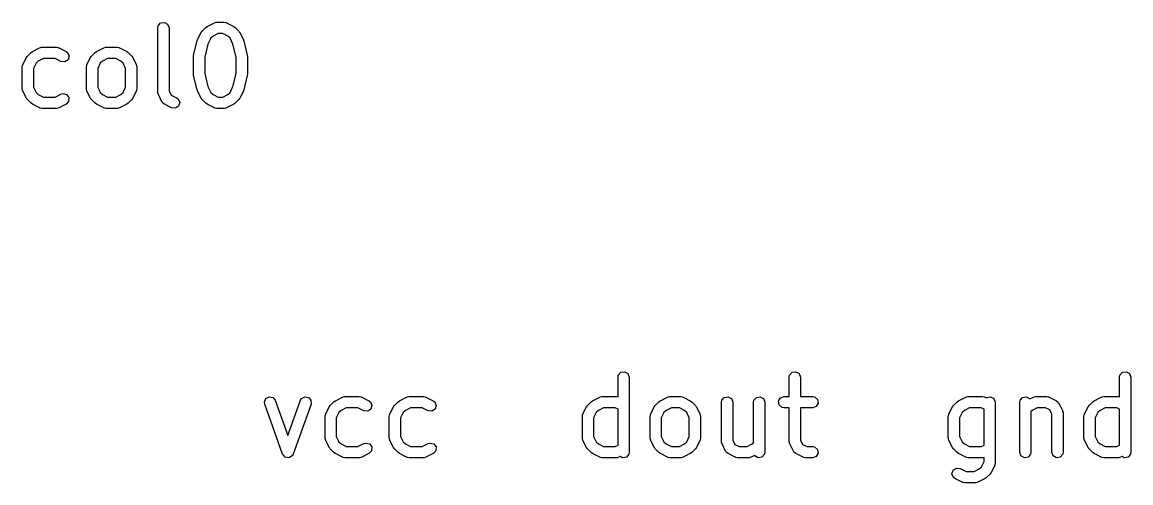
# Model space of a CAD drawing. Extents: x 128.5 to 208.6, y -109.7 to -29.3.
# Drawn here: x 128.5 to 143.29, y -109.69 to -103.55 of the extents above; entities that cross this region are included whole.
import ezdxf

# ---------------------------------------------------------------- set-up
doc = ezdxf.new("R2010")
doc.units = 0
doc.layers.add('BLACK', color=7, linetype='CONTINUOUS')

msp = doc.modelspace()

# ---------------------------------------------------------------- linework, layer by layer
at = {"layer": 'BLACK', "linetype": 'CONTINUOUS'}
for p, q in [((130.31, -103.597), (130.343, -103.557)), ((130.343, -103.557), (130.394, -103.549)), ((130.394, -103.549), (130.438, -103.574)), ((130.438, -103.574), (130.456, -103.622)), ((130.966, -103.603), (131.062, -103.555)), ((131.062, -103.555), (131.087, -103.548)), ((131.087, -103.548), (131.091, -103.549)), ((131.091, -103.549), (131.095, -103.547)), ((131.095, -103.547), (131.19, -103.547)), ((131.19, -103.547), (131.216, -103.552)), ((131.216, -103.552), (131.22, -103.555)), ((131.22, -103.555), (131.224, -103.555)), ((131.224, -103.555), (131.319, -103.603)), ((130.306, -103.622), (130.31, -103.597)), ((130.306, -104.48), (130.306, -103.622)), ((130.456, -103.622), (130.456, -104.462)), ((130.838, -103.779), (130.885, -103.684)), ((130.885, -103.684), (130.899, -103.666)), ((130.899, -103.665), (130.947, -103.617)), ((130.899, -103.666), (130.899, -103.665)), ((130.947, -103.617), (130.965, -103.604)), ((130.965, -103.604), (130.966, -103.603)), ((131.044, -103.732), (131.014, -103.762)), ((131.113, -103.697), (131.044, -103.732)), ((131.173, -103.697), (131.113, -103.697)), ((131.241, -103.732), (131.173, -103.697)), ((131.272, -103.762), (131.241, -103.732)), ((131.319, -103.603), (131.337, -103.616)), ((131.337, -103.616), (131.339, -103.617)), ((131.339, -103.617), (131.386, -103.665)), ((131.386, -103.665), (131.399, -103.683)), ((131.399, -103.683), (131.4, -103.684)), ((131.4, -103.684), (131.448, -103.779)), ((128.728, -103.889), (128.753, -103.881)), ((128.753, -103.881), (128.758, -103.882)), ((128.758, -103.882), (128.762, -103.881)), ((128.762, -103.881), (128.952, -103.881)), ((128.952, -103.881), (128.978, -103.885)), ((129.586, -103.889), (129.61, -103.881)), ((129.61, -103.881), (129.615, -103.882)), ((129.615, -103.882), (129.619, -103.881)), ((129.619, -103.881), (129.762, -103.881)), ((129.762, -103.881), (129.788, -103.885)), ((130.784, -103.985), (130.832, -103.795)), ((130.832, -103.795), (130.837, -103.783)), ((130.837, -103.783), (130.838, -103.779)), ((130.976, -103.839), (130.932, -104.013)), ((131.014, -103.762), (130.976, -103.839)), ((131.31, -103.839), (131.272, -103.762)), ((131.354, -104.013), (131.31, -103.839)), ((131.448, -103.779), (131.452, -103.792)), ((131.452, -103.792), (131.454, -103.795)), ((131.454, -103.795), (131.501, -103.985)), ((128.504, -104.113), (128.552, -104.017)), ((128.552, -104.017), (128.565, -103.999)), ((128.565, -103.999), (128.566, -103.998)), ((128.566, -103.998), (128.614, -103.95)), ((128.614, -103.95), (128.632, -103.937)), ((128.632, -103.937), (128.633, -103.936)), ((128.633, -103.936), (128.728, -103.889)), ((128.978, -103.885), (128.981, -103.888)), ((128.981, -103.888), (128.986, -103.889)), ((128.986, -103.889), (129.081, -103.936)), ((129.081, -103.936), (129.102, -103.952)), ((129.102, -103.952), (129.122, -103.999)), ((129.122, -103.999), (129.108, -104.048)), ((129.361, -104.113), (129.409, -104.017)), ((129.409, -104.017), (129.422, -103.999)), ((129.422, -103.999), (129.423, -103.998)), ((129.423, -103.998), (129.471, -103.95)), ((129.471, -103.95), (129.489, -103.937)), ((129.489, -103.937), (129.49, -103.936)), ((129.49, -103.936), (129.586, -103.889)), ((129.788, -103.885), (129.791, -103.888)), ((129.791, -103.888), (129.795, -103.889)), ((129.795, -103.889), (129.891, -103.936)), ((129.891, -103.936), (129.909, -103.95)), ((129.909, -103.95), (129.91, -103.95)), ((129.91, -103.95), (129.958, -103.998)), ((129.958, -103.998), (129.971, -104.016)), ((129.971, -104.016), (129.972, -104.017)), ((129.972, -104.017), (130.019, -104.113)), ((130.782, -104.003), (130.785, -103.989)), ((130.782, -104.241), (130.782, -104.003)), ((130.785, -103.989), (130.784, -103.985)), ((130.932, -104.013), (130.932, -104.232)), ((131.354, -104.232), (131.354, -104.013)), ((131.501, -103.985), (131.502, -104)), ((131.502, -104), (131.504, -104.003)), ((131.504, -104.003), (131.504, -104.241)), ((128.496, -104.146), (128.501, -104.121)), ((128.496, -104.432), (128.496, -104.146)), ((128.501, -104.121), (128.504, -104.117)), ((128.504, -104.117), (128.504, -104.113)), ((128.681, -104.095), (128.646, -104.164)), ((128.646, -104.164), (128.646, -104.414)), ((128.711, -104.065), (128.681, -104.095)), ((128.78, -104.031), (128.711, -104.065)), ((128.935, -104.031), (128.78, -104.031)), ((129.014, -104.07), (128.935, -104.031)), ((129.065, -104.076), (129.014, -104.07)), ((129.108, -104.048), (129.065, -104.076)), ((129.354, -104.146), (129.358, -104.121)), ((129.354, -104.432), (129.354, -104.146)), ((129.358, -104.121), (129.361, -104.117)), ((129.361, -104.117), (129.361, -104.113)), ((129.538, -104.095), (129.504, -104.164)), ((129.504, -104.164), (129.504, -104.414)), ((129.568, -104.065), (129.538, -104.095)), ((129.637, -104.031), (129.568, -104.065)), ((129.744, -104.031), (129.637, -104.031)), ((129.813, -104.065), (129.744, -104.031)), ((129.843, -104.095), (129.813, -104.065)), ((129.877, -104.164), (129.843, -104.095)), ((129.877, -104.414), (129.877, -104.164)), ((130.019, -104.113), (130.027, -104.138)), ((130.027, -104.138), (130.026, -104.142)), ((130.026, -104.142), (130.027, -104.146)), ((130.027, -104.146), (130.027, -104.432)), ((130.783, -104.245), (130.782, -104.241)), ((130.784, -104.26), (130.783, -104.245)), ((130.832, -104.45), (130.784, -104.26)), ((130.932, -104.232), (130.976, -104.406)), ((131.31, -104.406), (131.354, -104.232)), ((131.501, -104.26), (131.454, -104.45)), ((131.504, -104.241), (131.501, -104.256)), ((131.501, -104.256), (131.501, -104.26)), ((128.498, -104.436), (128.496, -104.432)), ((128.497, -104.44), (128.498, -104.436)), ((128.504, -104.465), (128.497, -104.44)), ((128.552, -104.561), (128.504, -104.465)), ((128.646, -104.414), (128.681, -104.483)), ((129.355, -104.436), (129.354, -104.432)), ((129.354, -104.44), (129.355, -104.436)), ((129.361, -104.465), (129.354, -104.44)), ((129.409, -104.561), (129.361, -104.465)), ((129.504, -104.414), (129.538, -104.483)), ((129.843, -104.483), (129.877, -104.414)), ((130.019, -104.465), (129.972, -104.561)), ((130.02, -104.461), (130.019, -104.465)), ((130.023, -104.458), (130.02, -104.461)), ((130.027, -104.432), (130.023, -104.458)), ((130.456, -104.462), (130.484, -104.519)), ((130.834, -104.453), (130.832, -104.45)), ((130.838, -104.465), (130.834, -104.453)), ((130.885, -104.561), (130.838, -104.465)), ((130.976, -104.406), (131.014, -104.483)), ((131.272, -104.483), (131.31, -104.406)), ((131.448, -104.465), (131.4, -104.561)), ((131.454, -104.45), (131.448, -104.462)), ((131.448, -104.462), (131.448, -104.465)), ((128.553, -104.562), (128.552, -104.561)), ((128.566, -104.58), (128.553, -104.562)), ((128.614, -104.628), (128.566, -104.58)), ((128.681, -104.483), (128.711, -104.513)), ((128.711, -104.513), (128.78, -104.547)), ((128.78, -104.547), (128.935, -104.547)), ((128.935, -104.547), (129.014, -104.508)), ((129.014, -104.508), (129.039, -104.5)), ((129.039, -104.5), (129.089, -104.512)), ((129.116, -104.605), (129.081, -104.642)), ((129.089, -104.512), (129.12, -104.553)), ((129.12, -104.553), (129.116, -104.605)), ((129.41, -104.562), (129.409, -104.561)), ((129.423, -104.58), (129.41, -104.562)), ((129.471, -104.628), (129.423, -104.58)), ((129.538, -104.483), (129.568, -104.513)), ((129.568, -104.513), (129.637, -104.547)), ((129.637, -104.547), (129.744, -104.547)), ((129.744, -104.547), (129.813, -104.513)), ((129.813, -104.513), (129.843, -104.483)), ((129.958, -104.58), (129.91, -104.628)), ((129.972, -104.561), (129.958, -104.579)), ((129.958, -104.579), (129.958, -104.58)), ((130.307, -104.484), (130.306, -104.48)), ((130.306, -104.488), (130.307, -104.484)), ((130.314, -104.513), (130.306, -104.488)), ((130.361, -104.608), (130.314, -104.513)), ((130.37, -104.616), (130.361, -104.608)), ((130.374, -104.626), (130.37, -104.616)), ((130.484, -104.519), (130.557, -104.555)), ((130.557, -104.555), (130.578, -104.571)), ((130.578, -104.571), (130.599, -104.618)), ((130.599, -104.618), (130.584, -104.667)), ((130.886, -104.562), (130.885, -104.561)), ((130.899, -104.58), (130.886, -104.562)), ((130.947, -104.628), (130.899, -104.58)), ((131.014, -104.483), (131.044, -104.513)), ((131.044, -104.513), (131.113, -104.547)), ((131.113, -104.547), (131.173, -104.547)), ((131.173, -104.547), (131.241, -104.513)), ((131.241, -104.513), (131.272, -104.483)), ((131.386, -104.58), (131.339, -104.628)), ((131.387, -104.579), (131.386, -104.58)), ((131.4, -104.561), (131.387, -104.579)), ((128.615, -104.628), (128.614, -104.628)), ((128.633, -104.642), (128.615, -104.628)), ((128.728, -104.689), (128.633, -104.642)), ((128.733, -104.69), (128.728, -104.689)), ((128.736, -104.693), (128.733, -104.69)), ((128.762, -104.697), (128.736, -104.693)), ((128.952, -104.697), (128.762, -104.697)), ((128.957, -104.696), (128.952, -104.697)), ((128.961, -104.697), (128.957, -104.696)), ((128.986, -104.689), (128.961, -104.697)), ((129.081, -104.642), (128.986, -104.689)), ((129.472, -104.628), (129.471, -104.628)), ((129.49, -104.642), (129.472, -104.628)), ((129.586, -104.689), (129.49, -104.642)), ((129.59, -104.69), (129.586, -104.689)), ((129.593, -104.693), (129.59, -104.69)), ((129.619, -104.697), (129.593, -104.693)), ((129.762, -104.697), (129.619, -104.697)), ((129.766, -104.696), (129.762, -104.697)), ((129.77, -104.697), (129.766, -104.696)), ((129.795, -104.689), (129.77, -104.697)), ((129.891, -104.642), (129.795, -104.689)), ((129.892, -104.641), (129.891, -104.642)), ((129.91, -104.628), (129.892, -104.641)), ((130.395, -104.642), (130.374, -104.626)), ((130.49, -104.689), (130.395, -104.642)), ((130.541, -104.695), (130.49, -104.689)), ((130.584, -104.667), (130.541, -104.695)), ((130.948, -104.628), (130.947, -104.628)), ((130.966, -104.642), (130.948, -104.628)), ((131.062, -104.689), (130.966, -104.642)), ((131.066, -104.69), (131.062, -104.689)), ((131.07, -104.693), (131.066, -104.69)), ((131.095, -104.697), (131.07, -104.693)), ((131.19, -104.697), (131.095, -104.697)), ((131.195, -104.696), (131.19, -104.697)), ((131.199, -104.697), (131.195, -104.696)), ((131.224, -104.689), (131.199, -104.697)), ((131.319, -104.642), (131.224, -104.689)), ((131.32, -104.641), (131.319, -104.642)), ((131.339, -104.628), (131.32, -104.641)), ((136.449, -108.282), (136.453, -108.257)), ((136.449, -108.544), (136.449, -108.282)), ((136.453, -108.257), (136.486, -108.217)), ((136.486, -108.217), (136.537, -108.209)), ((136.537, -108.209), (136.581, -108.234)), ((136.581, -108.234), (136.599, -108.282)), ((136.599, -108.282), (136.599, -109.282)), ((138.735, -108.282), (138.739, -108.257)), ((138.735, -108.541), (138.735, -108.282)), ((138.739, -108.257), (138.772, -108.217)), ((138.772, -108.217), (138.823, -108.209)), ((138.823, -108.209), (138.867, -108.234)), ((138.867, -108.234), (138.885, -108.282)), ((138.885, -108.282), (138.885, -108.541)), ((143.144, -108.282), (143.149, -108.257)), ((143.144, -108.544), (143.144, -108.282)), ((143.149, -108.257), (143.182, -108.217)), ((143.182, -108.217), (143.232, -108.209)), ((143.232, -108.209), (143.276, -108.234)), ((143.276, -108.234), (143.294, -108.282)), ((143.294, -108.282), (143.294, -109.282)), ((131.73, -108.615), (131.748, -108.567)), ((131.734, -108.641), (131.73, -108.615)), ((131.748, -108.567), (131.792, -108.542)), ((131.792, -108.542), (131.843, -108.551)), ((131.843, -108.551), (131.875, -108.59)), ((131.875, -108.59), (132.043, -109.059)), ((132.043, -109.059), (132.21, -108.59)), ((132.21, -108.59), (132.223, -108.568)), ((132.223, -108.568), (132.267, -108.542)), ((132.267, -108.542), (132.318, -108.551)), ((132.318, -108.551), (132.351, -108.59)), ((132.351, -108.59), (132.352, -108.641)), ((132.609, -108.658), (132.656, -108.61)), ((132.656, -108.61), (132.675, -108.597)), ((132.675, -108.597), (132.676, -108.596)), ((132.676, -108.596), (132.771, -108.549)), ((132.771, -108.549), (132.796, -108.541)), ((132.796, -108.541), (132.801, -108.542)), ((132.801, -108.542), (132.805, -108.541)), ((132.805, -108.541), (132.995, -108.541)), ((132.995, -108.541), (133.021, -108.545)), ((133.021, -108.545), (133.024, -108.548)), ((133.024, -108.548), (133.029, -108.549)), ((133.029, -108.549), (133.124, -108.596)), ((133.124, -108.596), (133.145, -108.612)), ((133.145, -108.612), (133.165, -108.659)), ((133.466, -108.658), (133.514, -108.61)), ((133.514, -108.61), (133.532, -108.597)), ((133.532, -108.597), (133.533, -108.596)), ((133.533, -108.596), (133.628, -108.549)), ((133.628, -108.549), (133.653, -108.541)), ((133.653, -108.541), (133.658, -108.542)), ((133.658, -108.542), (133.662, -108.541)), ((133.662, -108.541), (133.852, -108.541)), ((133.852, -108.541), (133.878, -108.545)), ((133.878, -108.545), (133.881, -108.548)), ((133.881, -108.548), (133.886, -108.549)), ((133.886, -108.549), (133.981, -108.596)), ((133.981, -108.596), (134.002, -108.612)), ((134.002, -108.612), (134.022, -108.659)), ((136.042, -108.658), (136.09, -108.61)), ((136.09, -108.61), (136.108, -108.597)), ((136.108, -108.597), (136.109, -108.596)), ((136.109, -108.596), (136.205, -108.549)), ((136.205, -108.549), (136.23, -108.541)), ((136.23, -108.541), (136.234, -108.542)), ((136.234, -108.542), (136.238, -108.541)), ((136.238, -108.541), (136.429, -108.541)), ((136.429, -108.541), (136.449, -108.544)), ((136.947, -108.658), (136.995, -108.61)), ((136.995, -108.61), (137.013, -108.597)), ((137.013, -108.597), (137.014, -108.596)), ((137.014, -108.596), (137.109, -108.549)), ((137.109, -108.549), (137.134, -108.541)), ((137.134, -108.541), (137.139, -108.542)), ((137.139, -108.542), (137.143, -108.541)), ((137.143, -108.541), (137.286, -108.541)), ((137.286, -108.541), (137.311, -108.545)), ((137.311, -108.545), (137.315, -108.548)), ((137.315, -108.548), (137.319, -108.549)), ((137.319, -108.549), (137.414, -108.596)), ((137.414, -108.596), (137.433, -108.61)), ((137.433, -108.61), (137.434, -108.61)), ((137.434, -108.61), (137.482, -108.658)), ((137.83, -108.616), (137.834, -108.59)), ((137.83, -109.14), (137.83, -108.616)), ((137.834, -108.59), (137.867, -108.551)), ((137.867, -108.551), (137.918, -108.542)), ((137.918, -108.542), (137.962, -108.568)), ((137.962, -108.568), (137.98, -108.616)), ((137.98, -108.616), (137.98, -109.122)), ((138.258, -108.616), (138.263, -108.59)), ((138.258, -109.156), (138.258, -108.616)), ((138.263, -108.59), (138.296, -108.551)), ((138.296, -108.551), (138.346, -108.542)), ((138.346, -108.542), (138.391, -108.568)), ((138.391, -108.568), (138.408, -108.616)), ((138.408, -108.616), (138.408, -109.282)), ((138.593, -108.603), (138.618, -108.558)), ((138.602, -108.653), (138.593, -108.603)), ((138.618, -108.558), (138.667, -108.541)), ((138.667, -108.541), (138.735, -108.541)), ((138.885, -108.541), (139.048, -108.541)), ((139.048, -108.541), (139.073, -108.545)), ((139.073, -108.545), (139.113, -108.578)), ((139.113, -108.578), (139.121, -108.629)), ((140.928, -108.658), (140.976, -108.61)), ((140.976, -108.61), (140.994, -108.597)), ((140.994, -108.597), (140.995, -108.596)), ((140.995, -108.596), (141.09, -108.549)), ((141.09, -108.549), (141.115, -108.541)), ((141.115, -108.541), (141.12, -108.542)), ((141.12, -108.542), (141.124, -108.541)), ((141.124, -108.541), (141.314, -108.541)), ((141.314, -108.541), (141.34, -108.545)), ((141.34, -108.545), (141.343, -108.548)), ((141.343, -108.548), (141.348, -108.549)), ((141.348, -108.549), (141.366, -108.558)), ((141.366, -108.558), (141.372, -108.551)), ((141.372, -108.551), (141.423, -108.542)), ((141.423, -108.542), (141.467, -108.568)), ((141.467, -108.568), (141.485, -108.616)), ((141.485, -108.616), (141.485, -109.425)), ((141.811, -108.616), (141.815, -108.59)), ((141.811, -109.282), (141.811, -108.616)), ((141.815, -108.59), (141.848, -108.551)), ((141.848, -108.551), (141.899, -108.542)), ((141.899, -108.542), (141.943, -108.568)), ((141.943, -108.568), (141.945, -108.573)), ((141.945, -108.573), (141.995, -108.549)), ((141.995, -108.549), (142.02, -108.541)), ((142.02, -108.541), (142.024, -108.542)), ((142.024, -108.542), (142.029, -108.541)), ((142.029, -108.541), (142.171, -108.541)), ((142.171, -108.541), (142.197, -108.545)), ((142.197, -108.545), (142.201, -108.548)), ((142.201, -108.548), (142.205, -108.549)), ((142.205, -108.549), (142.3, -108.596)), ((142.3, -108.596), (142.321, -108.612)), ((142.321, -108.612), (142.326, -108.622)), ((142.737, -108.658), (142.785, -108.61)), ((142.785, -108.61), (142.803, -108.597)), ((142.803, -108.597), (142.805, -108.596)), ((142.805, -108.596), (142.9, -108.549)), ((142.9, -108.549), (142.925, -108.541)), ((142.925, -108.541), (142.929, -108.542)), ((142.929, -108.542), (142.933, -108.541)), ((142.933, -108.541), (143.124, -108.541)), ((143.124, -108.541), (143.144, -108.544)), ((131.972, -109.308), (131.734, -108.641)), ((132.352, -108.641), (132.113, -109.308)), ((132.547, -108.773), (132.595, -108.677)), ((132.595, -108.677), (132.608, -108.659)), ((132.608, -108.659), (132.609, -108.658)), ((132.724, -108.755), (132.689, -108.824)), ((132.754, -108.725), (132.724, -108.755)), ((132.822, -108.691), (132.754, -108.725)), ((132.978, -108.691), (132.822, -108.691)), ((133.057, -108.73), (132.978, -108.691)), ((133.108, -108.736), (133.057, -108.73)), ((133.151, -108.708), (133.108, -108.736)), ((133.165, -108.659), (133.151, -108.708)), ((133.404, -108.773), (133.452, -108.677)), ((133.452, -108.677), (133.465, -108.659)), ((133.465, -108.659), (133.466, -108.658)), ((133.581, -108.755), (133.546, -108.824)), ((133.611, -108.725), (133.581, -108.755)), ((133.68, -108.691), (133.611, -108.725)), ((133.835, -108.691), (133.68, -108.691)), ((133.914, -108.73), (133.835, -108.691)), ((133.965, -108.736), (133.914, -108.73)), ((134.008, -108.708), (133.965, -108.736)), ((134.022, -108.659), (134.008, -108.708)), ((135.981, -108.773), (136.028, -108.677)), ((136.028, -108.677), (136.042, -108.659)), ((136.042, -108.659), (136.042, -108.658)), ((136.157, -108.755), (136.123, -108.824)), ((136.187, -108.725), (136.157, -108.755)), ((136.256, -108.691), (136.187, -108.725)), ((136.411, -108.691), (136.256, -108.691)), ((136.449, -108.71), (136.411, -108.691)), ((136.449, -109.188), (136.449, -108.71)), ((136.885, -108.773), (136.933, -108.677)), ((136.933, -108.677), (136.946, -108.659)), ((136.946, -108.659), (136.947, -108.658)), ((137.062, -108.755), (137.027, -108.824)), ((137.092, -108.725), (137.062, -108.755)), ((137.161, -108.691), (137.092, -108.725)), ((137.268, -108.691), (137.161, -108.691)), ((137.337, -108.725), (137.268, -108.691)), ((137.367, -108.755), (137.337, -108.725)), ((137.401, -108.824), (137.367, -108.755)), ((137.482, -108.658), (137.494, -108.676)), ((137.494, -108.676), (137.496, -108.677)), ((137.496, -108.677), (137.543, -108.773)), ((138.641, -108.686), (138.602, -108.653)), ((138.667, -108.691), (138.641, -108.686)), ((138.735, -108.691), (138.667, -108.691)), ((138.735, -109.14), (138.735, -108.691)), ((139.048, -108.691), (138.885, -108.691)), ((138.885, -108.691), (138.885, -109.122)), ((139.096, -108.673), (139.048, -108.691)), ((139.121, -108.629), (139.096, -108.673)), ((140.866, -108.773), (140.914, -108.677)), ((140.914, -108.677), (140.927, -108.659)), ((140.927, -108.659), (140.928, -108.658)), ((141.043, -108.755), (141.008, -108.824)), ((141.073, -108.725), (141.043, -108.755)), ((141.142, -108.691), (141.073, -108.725)), ((141.297, -108.691), (141.142, -108.691)), ((141.335, -108.71), (141.297, -108.691)), ((141.335, -109.188), (141.335, -108.71)), ((141.978, -108.725), (141.961, -108.742)), ((141.961, -108.742), (141.961, -109.282)), ((142.046, -108.691), (141.978, -108.725)), ((142.154, -108.691), (142.046, -108.691)), ((142.211, -108.719), (142.154, -108.691)), ((142.239, -108.776), (142.211, -108.719)), ((142.326, -108.622), (142.334, -108.63)), ((142.334, -108.63), (142.381, -108.725)), ((142.381, -108.725), (142.389, -108.75)), ((142.389, -108.75), (142.388, -108.754)), ((142.388, -108.754), (142.389, -108.759)), ((142.389, -108.759), (142.389, -109.282)), ((142.676, -108.773), (142.723, -108.677)), ((142.723, -108.677), (142.737, -108.659)), ((142.737, -108.659), (142.737, -108.658)), ((142.852, -108.755), (142.818, -108.824)), ((142.883, -108.725), (142.852, -108.755)), ((142.951, -108.691), (142.883, -108.725)), ((143.106, -108.691), (142.951, -108.691)), ((143.144, -108.71), (143.106, -108.691)), ((143.144, -109.188), (143.144, -108.71)), ((132.539, -108.806), (132.544, -108.781)), ((132.539, -109.092), (132.539, -108.806)), ((132.544, -108.781), (132.547, -108.777)), ((132.547, -108.777), (132.547, -108.773)), ((132.689, -108.824), (132.689, -109.074)), ((133.396, -108.806), (133.401, -108.781)), ((133.396, -109.092), (133.396, -108.806)), ((133.401, -108.781), (133.404, -108.777)), ((133.404, -108.777), (133.404, -108.773)), ((133.546, -108.824), (133.546, -109.074)), ((135.973, -108.806), (135.977, -108.781)), ((135.973, -109.092), (135.973, -108.806)), ((135.977, -108.781), (135.98, -108.777)), ((135.98, -108.777), (135.981, -108.773)), ((136.123, -108.824), (136.123, -109.074)), ((136.877, -108.806), (136.882, -108.781)), ((136.877, -109.092), (136.877, -108.806)), ((136.882, -108.781), (136.885, -108.777)), ((136.885, -108.777), (136.885, -108.773)), ((137.027, -108.824), (137.027, -109.074)), ((137.401, -109.074), (137.401, -108.824)), ((137.543, -108.773), (137.551, -108.798)), ((137.551, -108.798), (137.55, -108.802)), ((137.55, -108.802), (137.551, -108.806)), ((137.551, -108.806), (137.551, -109.092)), ((140.858, -108.806), (140.863, -108.781)), ((140.858, -109.092), (140.858, -108.806)), ((140.863, -108.781), (140.866, -108.777)), ((140.866, -108.777), (140.866, -108.773)), ((141.008, -108.824), (141.008, -109.074)), ((142.239, -109.282), (142.239, -108.776)), ((142.668, -108.806), (142.672, -108.781)), ((142.668, -109.092), (142.668, -108.806)), ((142.672, -108.781), (142.675, -108.777)), ((142.675, -108.777), (142.676, -108.773)), ((142.818, -108.824), (142.818, -109.074)), ((132.541, -109.096), (132.539, -109.092)), ((132.54, -109.1), (132.541, -109.096)), ((132.547, -109.125), (132.54, -109.1)), ((132.595, -109.221), (132.547, -109.125)), ((132.689, -109.074), (132.724, -109.143)), ((132.724, -109.143), (132.754, -109.173)), ((132.754, -109.173), (132.822, -109.207)), ((132.822, -109.207), (132.978, -109.207)), ((132.978, -109.207), (133.057, -109.168)), ((133.057, -109.168), (133.082, -109.16)), ((133.082, -109.16), (133.132, -109.172)), ((133.132, -109.172), (133.162, -109.213)), ((133.398, -109.096), (133.396, -109.092)), ((133.397, -109.1), (133.398, -109.096)), ((133.404, -109.125), (133.397, -109.1)), ((133.452, -109.221), (133.404, -109.125)), ((133.546, -109.074), (133.581, -109.143)), ((133.581, -109.143), (133.611, -109.173)), ((133.611, -109.173), (133.68, -109.207)), ((133.68, -109.207), (133.835, -109.207)), ((133.835, -109.207), (133.914, -109.168)), ((133.914, -109.168), (133.939, -109.16)), ((133.939, -109.16), (133.989, -109.172)), ((133.989, -109.172), (134.02, -109.213)), ((135.974, -109.096), (135.973, -109.092)), ((135.973, -109.1), (135.974, -109.096)), ((135.981, -109.125), (135.973, -109.1)), ((136.028, -109.221), (135.981, -109.125)), ((136.123, -109.074), (136.157, -109.143)), ((136.157, -109.143), (136.187, -109.173)), ((136.187, -109.173), (136.256, -109.207)), ((136.256, -109.207), (136.411, -109.207)), ((136.411, -109.207), (136.449, -109.188)), ((136.879, -109.096), (136.877, -109.092)), ((136.878, -109.1), (136.879, -109.096)), ((136.885, -109.125), (136.878, -109.1)), ((136.933, -109.221), (136.885, -109.125)), ((137.027, -109.074), (137.062, -109.143)), ((137.062, -109.143), (137.092, -109.173)), ((137.092, -109.173), (137.161, -109.207)), ((137.161, -109.207), (137.268, -109.207)), ((137.268, -109.207), (137.337, -109.173)), ((137.337, -109.173), (137.367, -109.143)), ((137.367, -109.143), (137.401, -109.074)), ((137.543, -109.125), (137.496, -109.221)), ((137.544, -109.121), (137.543, -109.125)), ((137.547, -109.118), (137.544, -109.121)), ((137.551, -109.092), (137.547, -109.118)), ((137.831, -109.144), (137.83, -109.14)), ((137.83, -109.148), (137.831, -109.144)), ((137.838, -109.173), (137.83, -109.148)), ((137.885, -109.268), (137.838, -109.173)), ((137.98, -109.122), (138.008, -109.179)), ((138.008, -109.179), (138.065, -109.207)), ((138.065, -109.207), (138.173, -109.207)), ((138.173, -109.207), (138.241, -109.173)), ((138.241, -109.173), (138.258, -109.156)), ((138.736, -109.144), (138.735, -109.14)), ((138.735, -109.148), (138.736, -109.144)), ((138.742, -109.173), (138.735, -109.148)), ((138.79, -109.268), (138.742, -109.173)), ((138.885, -109.122), (138.913, -109.179)), ((138.913, -109.179), (138.97, -109.207)), ((138.97, -109.207), (139.048, -109.207)), ((139.048, -109.207), (139.073, -109.212)), ((140.86, -109.096), (140.858, -109.092)), ((140.859, -109.1), (140.86, -109.096)), ((140.866, -109.125), (140.859, -109.1)), ((140.914, -109.221), (140.866, -109.125)), ((141.008, -109.074), (141.043, -109.143)), ((141.043, -109.143), (141.073, -109.173)), ((141.073, -109.173), (141.142, -109.207)), ((141.142, -109.207), (141.297, -109.207)), ((141.297, -109.207), (141.335, -109.188)), ((142.669, -109.096), (142.668, -109.092)), ((142.668, -109.1), (142.669, -109.096)), ((142.676, -109.125), (142.668, -109.1)), ((142.723, -109.221), (142.676, -109.125)), ((142.818, -109.074), (142.852, -109.143)), ((142.852, -109.143), (142.883, -109.173)), ((142.883, -109.173), (142.951, -109.207)), ((142.951, -109.207), (143.106, -109.207)), ((143.106, -109.207), (143.144, -109.188)), ((131.973, -109.308), (131.972, -109.308)), ((131.989, -109.328), (131.973, -109.308)), ((131.973, -109.308), (131.973, -109.308)), ((132.005, -109.347), (131.989, -109.328)), ((132.006, -109.348), (132.005, -109.347)), ((132.005, -109.347), (132.005, -109.347)), ((132.031, -109.352), (132.006, -109.348)), ((132.055, -109.356), (132.031, -109.352)), ((132.056, -109.356), (132.055, -109.356)), ((132.078, -109.343), (132.056, -109.356)), ((132.056, -109.356), (132.056, -109.356)), ((132.1, -109.331), (132.078, -109.343)), ((132.101, -109.33), (132.1, -109.33)), ((132.1, -109.33), (132.1, -109.331)), ((132.113, -109.308), (132.101, -109.33)), ((132.596, -109.222), (132.595, -109.221)), ((132.609, -109.24), (132.596, -109.222)), ((132.656, -109.288), (132.609, -109.24)), ((132.658, -109.288), (132.656, -109.288)), ((132.676, -109.302), (132.658, -109.288)), ((132.771, -109.349), (132.676, -109.302)), ((132.776, -109.35), (132.771, -109.349)), ((132.779, -109.353), (132.776, -109.35)), ((132.805, -109.357), (132.779, -109.353)), ((132.995, -109.357), (132.805, -109.357)), ((132.999, -109.356), (132.995, -109.357)), ((133.004, -109.357), (132.999, -109.356)), ((133.029, -109.349), (133.004, -109.357)), ((133.124, -109.302), (133.029, -109.349)), ((133.159, -109.265), (133.124, -109.302)), ((133.162, -109.213), (133.159, -109.265)), ((133.453, -109.222), (133.452, -109.221)), ((133.466, -109.24), (133.453, -109.222)), ((133.514, -109.288), (133.466, -109.24)), ((133.515, -109.288), (133.514, -109.288)), ((133.533, -109.302), (133.515, -109.288)), ((133.628, -109.349), (133.533, -109.302)), ((133.633, -109.35), (133.628, -109.349)), ((133.636, -109.353), (133.633, -109.35)), ((133.662, -109.357), (133.636, -109.353)), ((133.852, -109.357), (133.662, -109.357)), ((133.857, -109.356), (133.852, -109.357)), ((133.861, -109.357), (133.857, -109.356)), ((133.886, -109.349), (133.861, -109.357)), ((133.981, -109.302), (133.886, -109.349)), ((134.016, -109.265), (133.981, -109.302)), ((134.02, -109.213), (134.016, -109.265)), ((136.029, -109.222), (136.028, -109.221)), ((136.042, -109.24), (136.029, -109.222)), ((136.09, -109.288), (136.042, -109.24)), ((136.091, -109.288), (136.09, -109.288)), ((136.109, -109.302), (136.091, -109.288)), ((136.205, -109.349), (136.109, -109.302)), ((136.209, -109.35), (136.205, -109.349)), ((136.212, -109.353), (136.209, -109.35)), ((136.238, -109.357), (136.212, -109.353)), ((136.429, -109.357), (136.238, -109.357)), ((136.433, -109.356), (136.429, -109.357)), ((136.437, -109.357), (136.433, -109.356)), ((136.462, -109.349), (136.437, -109.357)), ((136.482, -109.34), (136.462, -109.349)), ((136.511, -109.356), (136.482, -109.34)), ((136.561, -109.347), (136.511, -109.356)), ((136.594, -109.308), (136.561, -109.347)), ((136.599, -109.282), (136.594, -109.308)), ((136.934, -109.222), (136.933, -109.221)), ((136.947, -109.24), (136.934, -109.222)), ((136.995, -109.288), (136.947, -109.24)), ((136.996, -109.288), (136.995, -109.288)), ((137.014, -109.302), (136.996, -109.288)), ((137.109, -109.349), (137.014, -109.302)), ((137.114, -109.35), (137.109, -109.349)), ((137.117, -109.353), (137.114, -109.35)), ((137.143, -109.357), (137.117, -109.353)), ((137.286, -109.357), (137.143, -109.357)), ((137.29, -109.356), (137.286, -109.357)), ((137.294, -109.357), (137.29, -109.356)), ((137.319, -109.349), (137.294, -109.357)), ((137.414, -109.302), (137.319, -109.349)), ((137.416, -109.301), (137.414, -109.302)), ((137.434, -109.288), (137.416, -109.301)), ((137.482, -109.24), (137.434, -109.288)), ((137.496, -109.221), (137.482, -109.239)), ((137.482, -109.239), (137.482, -109.24)), ((137.893, -109.276), (137.885, -109.268)), ((137.898, -109.286), (137.893, -109.276)), ((137.919, -109.302), (137.898, -109.286)), ((138.014, -109.349), (137.919, -109.302)), ((138.019, -109.35), (138.014, -109.349)), ((138.022, -109.353), (138.019, -109.35)), ((138.048, -109.357), (138.022, -109.353)), ((138.19, -109.357), (138.048, -109.357)), ((138.195, -109.356), (138.19, -109.357)), ((138.199, -109.357), (138.195, -109.356)), ((138.224, -109.349), (138.199, -109.357)), ((138.274, -109.325), (138.224, -109.349)), ((138.276, -109.331), (138.274, -109.325)), ((138.32, -109.356), (138.276, -109.331)), ((138.371, -109.347), (138.32, -109.356)), ((138.404, -109.308), (138.371, -109.347)), ((138.408, -109.282), (138.404, -109.308)), ((138.798, -109.276), (138.79, -109.268)), ((138.803, -109.286), (138.798, -109.276)), ((138.824, -109.302), (138.803, -109.286)), ((138.919, -109.349), (138.824, -109.302)), ((138.923, -109.35), (138.919, -109.349)), ((138.927, -109.353), (138.923, -109.35)), ((138.952, -109.357), (138.927, -109.353)), ((139.048, -109.357), (138.952, -109.357)), ((139.096, -109.34), (139.048, -109.357)), ((139.073, -109.212), (139.113, -109.245)), ((139.121, -109.295), (139.096, -109.34)), ((139.113, -109.245), (139.121, -109.295)), ((140.915, -109.222), (140.914, -109.221)), ((140.928, -109.24), (140.915, -109.222)), ((140.976, -109.288), (140.928, -109.24)), ((140.977, -109.288), (140.976, -109.288)), ((140.995, -109.302), (140.977, -109.288)), ((141.09, -109.349), (140.995, -109.302)), ((141.095, -109.35), (141.09, -109.349)), ((141.098, -109.353), (141.095, -109.35)), ((141.124, -109.357), (141.098, -109.353)), ((141.314, -109.357), (141.124, -109.357)), ((141.318, -109.356), (141.314, -109.357)), ((141.323, -109.357), (141.318, -109.356)), ((141.335, -109.353), (141.323, -109.357)), ((141.335, -109.408), (141.335, -109.353)), ((141.828, -109.331), (141.811, -109.282)), ((141.873, -109.356), (141.828, -109.331)), ((141.923, -109.347), (141.873, -109.356)), ((141.956, -109.308), (141.923, -109.347)), ((141.961, -109.282), (141.956, -109.308)), ((142.257, -109.331), (142.239, -109.282)), ((142.301, -109.356), (142.257, -109.331)), ((142.352, -109.347), (142.301, -109.356)), ((142.385, -109.308), (142.352, -109.347)), ((142.389, -109.282), (142.385, -109.308)), ((142.725, -109.222), (142.723, -109.221)), ((142.737, -109.24), (142.725, -109.222)), ((142.785, -109.288), (142.737, -109.24)), ((142.787, -109.288), (142.785, -109.288)), ((142.805, -109.302), (142.787, -109.288)), ((142.9, -109.349), (142.805, -109.302)), ((142.904, -109.35), (142.9, -109.349)), ((142.908, -109.353), (142.904, -109.35)), ((142.933, -109.357), (142.908, -109.353)), ((143.124, -109.357), (142.933, -109.357)), ((143.128, -109.356), (143.124, -109.357)), ((143.132, -109.357), (143.128, -109.356)), ((143.157, -109.349), (143.132, -109.357)), ((143.177, -109.34), (143.157, -109.349)), ((143.206, -109.356), (143.177, -109.34)), ((143.257, -109.347), (143.206, -109.356)), ((143.29, -109.308), (143.257, -109.347)), ((143.294, -109.282), (143.29, -109.308)), ((140.921, -109.523), (140.964, -109.495)), ((140.964, -109.495), (141.014, -109.501)), ((141.014, -109.501), (141.094, -109.541)), ((141.27, -109.506), (141.3, -109.476)), ((141.3, -109.476), (141.335, -109.408)), ((141.477, -109.459), (141.429, -109.554)), ((141.48, -109.451), (141.477, -109.454)), ((141.477, -109.454), (141.477, -109.459)), ((141.485, -109.425), (141.48, -109.451)), ((140.906, -109.573), (140.921, -109.523)), ((140.926, -109.62), (140.906, -109.573)), ((140.947, -109.635), (140.926, -109.62)), ((141.043, -109.683), (140.947, -109.635)), ((141.094, -109.541), (141.201, -109.541)), ((141.201, -109.541), (141.27, -109.506)), ((141.348, -109.635), (141.253, -109.683)), ((141.349, -109.634), (141.348, -109.635)), ((141.367, -109.621), (141.349, -109.634)), ((141.415, -109.574), (141.367, -109.621)), ((141.416, -109.572), (141.415, -109.574)), ((141.429, -109.554), (141.416, -109.572)), ((141.047, -109.683), (141.043, -109.683)), ((141.051, -109.686), (141.047, -109.683)), ((141.076, -109.691), (141.051, -109.686)), ((141.219, -109.691), (141.076, -109.691)), ((141.223, -109.689), (141.219, -109.691)), ((141.228, -109.69), (141.223, -109.689)), ((141.253, -109.683), (141.228, -109.69))]:
    msp.add_line(p, q, dxfattribs=at)

doc.saveas('drawing.dxf')
